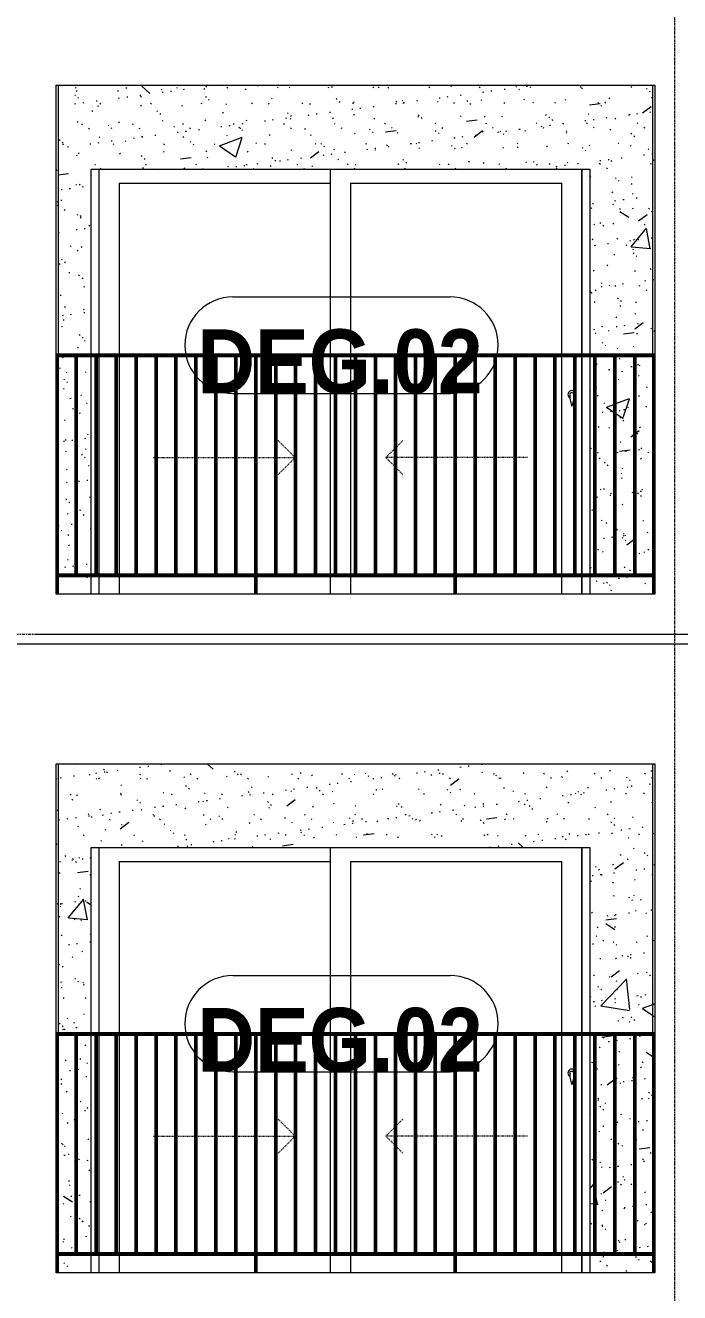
# Model space of a CAD drawing. Header units: millimetres. Extents: x 25061 to 259291, y -8723 to 35400.
# Drawn here: x 186255 to 189535, y 5700 to 12050 of the extents above; entities that cross this region are included whole.
import ezdxf

# ---------------------------------------------------------------- set-up
doc = ezdxf.new("R2010")
doc.units = ezdxf.units.MM
for name, pattern in [('Centre', [31.75, 6.35, -4.7625, 15.875, -4.7625]), ('Dash', [6.35, 3.175, -3.175]), ('Dash 1_8_', [6.35, 3.175, -3.175]), ('Grid Line', [22.225, 12.7, -3.175, 3.175, -3.175])]:
    doc.linetypes.add(name, pattern=pattern)
for name, color, linetype, lineweight in [('0-2', 50, 'Continuous', 5), ('A-AREA', 32, 'Dash 1_8_', 9), ('A-DOOR', 31, 'Continuous', 9), ('A-DOOR-FRAM', 31, 'Continuous', 9), ('A-DOOR-HDLN', 31, 'Dash', 9), ('A-DOOR-IDEN', 31, 'Continuous', 9), ('A-FLOR-LEVL-2', 51, 'Centre', 9), ('A-WALL', 113, 'Continuous', 9), ('A-WALL-PATT-2', 9, 'Continuous', 9), ('I-WALL-2', 7, 'Continuous', 9), ('S-GRID-1', 1, 'Grid Line', 9)]:
    doc.layers.add(name, color=color, linetype=linetype, lineweight=lineweight)
doc.styles.add('Arial_B_1', font='arialbd.ttf', dxfattribs={"width": 0.9, "height": 320})
pattern_1 = [(50, (-80880.3, 14125), (1165.98, -102.01), [121.92, -1341.12]), (355, (-80880.3, 14125), (-225.554, 1222.76), [97.54, -1072.9]), (100.451, (-80783.1, 14116.5), (940.43, 1120.75), [103.616, -1139.776]), (46.184, (-80880.3, 14450.1), (1734.9, -269.07), [182.88, -2011.68]), (96.636, (-80735.7, 14427.7), (1519.38, 1583.54), [155.42, -1709.66]), (351.184, (-80880.3, 14450.1), (1519.4, 1583.52), [146.3, -1609.34]), (21, (-80717.7, 14368.8), (970.33, -654.5), [121.92, -1341.12]), (326, (-80717.7, 14368.8), (395.53, 1178.8), [97.536, -1072.896]), (71.451, (-80636.9, 14314.3), (1365.87, 524.296), [103.616, -1139.776]), (37.5, (-80880.3, 14125), (19.767, 541.153), [53.645, -1006.246, 53.645, -1035.507, -1076.96]), (37.5, (-80880.3, 14125), (19.767, 541.153), [-2149.043, 53.645, -1023.315]), (7.5, (-80880.3, 14125), (427.646, 641.156), [53.645, -567.334, 53.645, -981.862, -410.464]), (7.5, (-80880.3, 14125), (427.646, 641.156), [-1656.486, 53.645, -356.82]), (327.5, (-81242.8, 14125), (867.782, -36.665), [53.645, -352.755, 53.645, -1214.323, -1682.496]), (327.5, (-81242.8, 14125), (867.782, -36.665), [-1674.37, 53.645, -1628.85]), (317.5, (-81405.4, 14125), (948.028, 162.73), [53.645, -474.675, 53.645, -788.416, -1194.816]), (317.5, (-81405.4, 14125), (948.028, 162.73), [-1370.38, 53.645, -1141.17])]
pattern_2 = [(37.5, (-80880.3, 14125), (-5.1206, 156.6122), [5.364, -118.181, 5.364, -132.812, -132.08]), (37.5, (-80880.3, 14125), (-5.1206, 156.6122), [-261.722, 5.364, -126.716]), (7.5, (-80880.3, 14125), (143.847, 229.3842), [5.364, -61.285, 5.364, -105.989, -42.672]), (7.5, (-80880.3, 14125), (143.847, 229.3842), [-178.003, 5.364, -37.308]), (327.5, (-80980.28, 14125), (253.1176, 0.4601), [5.364, -35.276, 5.364, -140.94, -191.008]), (327.5, (-80980.28, 14125), (253.1176, 0.4601), [-186.944, 5.364, -185.644]), (317.5, (-80980.28, 14125), (244.338, 71.3376), [5.364, -14.956, 5.364, -90.546, -109.728]), (317.5, (-80980.28, 14125), (244.338, 71.3376), [-116.23, 5.364, -104.364])]

# ---------------------------------------------------------------- blocks, each defined once
blk = doc.blocks.new('NCV_TKTC_TANG 2_rvt-2-TKCS_MẶT CẮT 2')
at = {"layer": 'A-WALL-PATT-2'}
h = blk.add_hatch(dxfattribs=at)
h.set_pattern_fill('FP_37', color=256, style=0, pattern_type=2)
h.set_pattern_definition(pattern_1)
h.paths.add_polyline_path([(-94842.7, 5800), (-94842.6, 5800), (-94843, 5890), (-94847.6, 5890), (-94847.6, 5800)])
h.paths.add_polyline_path([(-94847.6, 5900), (-94842.6, 5900), (-94842.6, 6990), (-94847.6, 6990), (-94847.6, 6783.1)])
h.paths.add_polyline_path([(-94846.7, 7000), (-94842.6, 7000), (-94842.6, 8350), (-94852.6, 8350), (-94852.6, 7000)])
h = blk.add_hatch(dxfattribs=at)
h.set_pattern_fill('FP_38', color=256, style=0, pattern_type=2)
h.set_pattern_definition(pattern_2)
h.paths.add_polyline_path([(-94842.7, 5800), (-94842.6, 5800), (-94843, 5890), (-94847.6, 5890), (-94847.6, 5800)])
h.paths.add_polyline_path([(-94847.6, 5900), (-94842.6, 5900), (-94842.6, 6990), (-94847.6, 6990), (-94847.6, 6783.1)])
h.paths.add_polyline_path([(-94846.7, 7000), (-94842.6, 7000), (-94842.6, 8350), (-94852.6, 8350), (-94852.6, 7000)])
h = blk.add_hatch(dxfattribs=at)
h.set_pattern_fill('FP_37', color=256, style=0, pattern_type=2)
h.set_pattern_definition(pattern_1)
h.paths.add_polyline_path([(-91862.6, 5800), (-91862.6, 5890), (-92177.6, 5890), (-92177.6, 5800), (-91873.9, 5800)])
h.paths.add_polyline_path([(-94842.6, 5800), (-94677.6, 5800), (-94677.6, 5890), (-94842.6, 5890)])
h.paths.add_polyline_path([(-94677.6, 5900), (-94677.6, 6990), (-94747.6, 6990), (-94747.6, 5900)])
h.paths.add_polyline_path([(-94757.6, 5900), (-94757.6, 6990), (-94842.6, 6990), (-94842.6, 5900), (-94824.5, 5900)])
h.paths.add_polyline_path([(-91888.2, 5900), (-91862.6, 5900), (-91862.6, 6990), (-91947.6, 6990), (-91947.6, 5900), (-91897.1, 5900)])
h.paths.add_polyline_path([(-92177.6, 5900), (-92157.6, 5900), (-92157.6, 6990), (-92177.6, 6990), (-92177.6, 6166.2)])
h.paths.add_polyline_path([(-92057.6, 5900), (-92057.6, 6990), (-92147.6, 6990), (-92147.6, 5900)])
h.paths.add_polyline_path([(-92047.6, 5900), (-91957.6, 5900), (-91957.6, 6990), (-92047.6, 6989), (-92047.6, 6166.2)])
h.paths.add_polyline_path([(-94677.6, 7000), (-94677.6, 7930), (-92177.6, 7930), (-92177.6, 7000), (-91862.6, 7000), (-91862.6, 8350), (-94842.6, 8350), (-94842.6, 7000), (-94744.9, 7000)])
h = blk.add_hatch(dxfattribs=at)
h.set_pattern_fill('FP_38', color=256, style=0, pattern_type=2)
h.set_pattern_definition(pattern_2)
h.paths.add_polyline_path([(-91862.6, 5800), (-91862.6, 5890), (-92177.6, 5890), (-92177.6, 5800), (-91873.9, 5800)])
h.paths.add_polyline_path([(-94842.6, 5800), (-94677.6, 5800), (-94677.6, 5890), (-94842.6, 5890)])
h.paths.add_polyline_path([(-94677.6, 5900), (-94677.6, 6990), (-94747.6, 6990), (-94747.6, 5900)])
h.paths.add_polyline_path([(-94757.6, 5900), (-94757.6, 6990), (-94842.6, 6990), (-94842.6, 5900), (-94824.5, 5900)])
h.paths.add_polyline_path([(-91888.2, 5900), (-91862.6, 5900), (-91862.6, 6990), (-91947.6, 6990), (-91947.6, 5900), (-91897.1, 5900)])
h.paths.add_polyline_path([(-92177.6, 5900), (-92157.6, 5900), (-92157.6, 6990), (-92177.6, 6990), (-92177.6, 6166.2)])
h.paths.add_polyline_path([(-92057.6, 5900), (-92057.6, 6990), (-92147.6, 6990), (-92147.6, 5900)])
h.paths.add_polyline_path([(-92047.6, 5900), (-91957.6, 5900), (-91957.6, 6990), (-92047.6, 6989), (-92047.6, 6166.2)])
h.paths.add_polyline_path([(-94677.6, 7000), (-94677.6, 7930), (-92177.6, 7930), (-92177.6, 7000), (-91862.6, 7000), (-91862.6, 8350), (-94842.6, 8350), (-94842.6, 7000), (-94744.9, 7000)])
h = blk.add_hatch(dxfattribs=at)
h.set_pattern_fill('FP_37', color=256, style=0, pattern_type=2)
h.set_pattern_definition(pattern_1)
h.paths.add_polyline_path([(-91862.4, 5800), (-91857.6, 5800), (-91857.6, 5890), (-91862.6, 5890), (-91862.6, 5800)])
h.paths.add_polyline_path([(-91857.6, 5900), (-91858.5, 6990), (-91862.6, 6990), (-91862.1, 5900)])
h.paths.add_polyline_path([(-91858.4, 7000), (-91852.6, 7000), (-91854, 8350), (-91862.6, 8350), (-91862.6, 7000)])
h = blk.add_hatch(dxfattribs=at)
h.set_pattern_fill('FP_38', color=256, style=0, pattern_type=2)
h.set_pattern_definition(pattern_2)
h.paths.add_polyline_path([(-91862.4, 5800), (-91857.6, 5800), (-91857.6, 5890), (-91862.6, 5890), (-91862.6, 5800)])
h.paths.add_polyline_path([(-91857.6, 5900), (-91858.5, 6990), (-91862.6, 6990), (-91862.1, 5900)])
h.paths.add_polyline_path([(-91858.4, 7000), (-91852.6, 7000), (-91854, 8350), (-91862.6, 8350), (-91862.6, 7000)])
at = {"layer": 'I-WALL-2'}
for p, q in [((-94842.6, 8350), (-94842.6, 7000)), ((-91862.6, 7000), (-91862.6, 8350)), ((-94677.6, 7000), (-94677.6, 7930)), ((-94677.6, 7930), (-92177.6, 7930)), ((-92177.6, 7930), (-92177.6, 7000)), ((-94842.6, 6990), (-94842.6, 5900)), ((-94677.6, 5900), (-94677.6, 6990)), ((-92177.6, 6990), (-92177.6, 5900)), ((-91862.6, 5900), (-91862.6, 6990)), ((-94842.6, 5890), (-94842.6, 5800)), ((-94677.6, 5800), (-94677.6, 5890)), ((-92177.6, 5890), (-92177.6, 5800)), ((-91862.6, 5800), (-91862.6, 5890))]:
    blk.add_line(p, q, dxfattribs=at)
blk = doc.blocks.new('NCV_TKTC_TANG 3 - 4_rvt-4-TKCS_MẶT CẮT 2')
at = {"layer": 'A-WALL-PATT-2'}
h = blk.add_hatch(dxfattribs=at)
h.set_pattern_fill('FP_37', color=256, style=0, pattern_type=2)
h.set_pattern_definition(pattern_1)
h.paths.add_polyline_path([(-94842.6, 9200), (-94843, 9290), (-94847.6, 9290), (-94847.6, 9200), (-94842.7, 9200)])
h.paths.add_polyline_path([(-94843.1, 9300), (-94842.6, 9300), (-94842.6, 10390), (-94847.6, 10390), (-94847.6, 9300)])
h.paths.add_polyline_path([(-94842.6, 10400), (-94842.6, 11750), (-94852.6, 11750), (-94852.6, 10400), (-94846.7, 10400)])
h = blk.add_hatch(dxfattribs=at)
h.set_pattern_fill('FP_38', color=256, style=0, pattern_type=2)
h.set_pattern_definition(pattern_2)
h.paths.add_polyline_path([(-94842.6, 9200), (-94843, 9290), (-94847.6, 9290), (-94847.6, 9200), (-94842.7, 9200)])
h.paths.add_polyline_path([(-94843.1, 9300), (-94842.6, 9300), (-94842.6, 10390), (-94847.6, 10390), (-94847.6, 9300)])
h.paths.add_polyline_path([(-94842.6, 10400), (-94842.6, 11750), (-94852.6, 11750), (-94852.6, 10400), (-94846.7, 10400)])
h = blk.add_hatch(dxfattribs=at)
h.set_pattern_fill('FP_37', color=256, style=0, pattern_type=2)
h.set_pattern_definition(pattern_1)
h.paths.add_polyline_path([(-94842.6, 9200), (-94677.6, 9200), (-94677.6, 9290), (-94842.6, 9290), (-94842.6, 9250.6)])
h.paths.add_polyline_path([(-91873.9, 9200), (-91862.6, 9200), (-91862.6, 9290), (-92177.6, 9290), (-92177.6, 9200), (-91883.3, 9200)])
h.paths.add_polyline_path([(-94827.6, 9300), (-94757.6, 9300), (-94757.6, 10390), (-94842.6, 10390), (-94842.6, 9300)])
h.paths.add_polyline_path([(-91862.6, 9300), (-91862.6, 10390), (-91947.6, 10390), (-91947.6, 9300), (-91888.2, 9300)])
h.paths.add_polyline_path([(-94677.6, 9300), (-94677.6, 10390), (-94747.6, 10390), (-94747.6, 9300)])
h.paths.add_polyline_path([(-92147.6, 9300), (-92057.6, 9300), (-92057.6, 10390), (-92147.6, 10390), (-92147.6, 9867.5)])
h.paths.add_polyline_path([(-92177.6, 9300), (-92157.6, 9300), (-92157.6, 10390), (-92177.6, 10390), (-92177.6, 9867.5)])
h.paths.add_polyline_path([(-92047.6, 9300), (-91957.6, 9300), (-91957.6, 10390), (-92047.6, 10389), (-92047.6, 9867.5)])
h.paths.add_polyline_path([(-94677.6, 10400), (-94677.6, 11330), (-92177.6, 11330), (-92177.6, 10400), (-91862.6, 10400), (-91862.6, 11750), (-94842.6, 11750), (-94842.6, 10400), (-94744.9, 10400)])
h = blk.add_hatch(dxfattribs=at)
h.set_pattern_fill('FP_38', color=256, style=0, pattern_type=2)
h.set_pattern_definition(pattern_2)
h.paths.add_polyline_path([(-94842.6, 9200), (-94677.6, 9200), (-94677.6, 9290), (-94842.6, 9290), (-94842.6, 9250.6)])
h.paths.add_polyline_path([(-91873.9, 9200), (-91862.6, 9200), (-91862.6, 9290), (-92177.6, 9290), (-92177.6, 9200), (-91883.3, 9200)])
h.paths.add_polyline_path([(-94827.6, 9300), (-94757.6, 9300), (-94757.6, 10390), (-94842.6, 10390), (-94842.6, 9300)])
h.paths.add_polyline_path([(-91862.6, 9300), (-91862.6, 10390), (-91947.6, 10390), (-91947.6, 9300), (-91888.2, 9300)])
h.paths.add_polyline_path([(-94677.6, 9300), (-94677.6, 10390), (-94747.6, 10390), (-94747.6, 9300)])
h.paths.add_polyline_path([(-92147.6, 9300), (-92057.6, 9300), (-92057.6, 10390), (-92147.6, 10390), (-92147.6, 9867.5)])
h.paths.add_polyline_path([(-92177.6, 9300), (-92157.6, 9300), (-92157.6, 10390), (-92177.6, 10390), (-92177.6, 9867.5)])
h.paths.add_polyline_path([(-92047.6, 9300), (-91957.6, 9300), (-91957.6, 10390), (-92047.6, 10389), (-92047.6, 9867.5)])
h.paths.add_polyline_path([(-94677.6, 10400), (-94677.6, 11330), (-92177.6, 11330), (-92177.6, 10400), (-91862.6, 10400), (-91862.6, 11750), (-94842.6, 11750), (-94842.6, 10400), (-94744.9, 10400)])
h = blk.add_hatch(dxfattribs=at)
h.set_pattern_fill('FP_37', color=256, style=0, pattern_type=2)
h.set_pattern_definition(pattern_1)
h.paths.add_polyline_path([(-91862.6, 9200), (-91857.6, 9200), (-91857.6, 9290), (-91862.6, 9290), (-91862.6, 9250.6)])
h.paths.add_polyline_path([(-91862.6, 9300), (-91857.6, 9300), (-91858.5, 10390), (-91862.6, 10390), (-91862.6, 9867.5)])
h.paths.add_polyline_path([(-91858.4, 10400), (-91852.6, 10400), (-91854, 11750), (-91862.6, 11750), (-91862.6, 10400)])
h = blk.add_hatch(dxfattribs=at)
h.set_pattern_fill('FP_38', color=256, style=0, pattern_type=2)
h.set_pattern_definition(pattern_2)
h.paths.add_polyline_path([(-91862.6, 9200), (-91857.6, 9200), (-91857.6, 9290), (-91862.6, 9290), (-91862.6, 9250.6)])
h.paths.add_polyline_path([(-91862.6, 9300), (-91857.6, 9300), (-91858.5, 10390), (-91862.6, 10390), (-91862.6, 9867.5)])
h.paths.add_polyline_path([(-91858.4, 10400), (-91852.6, 10400), (-91854, 11750), (-91862.6, 11750), (-91862.6, 10400)])
at = {"layer": 'I-WALL-2'}
for p, q in [((-94842.6, 11750), (-94842.6, 10400)), ((-91862.6, 10400), (-91862.6, 11750)), ((-94677.6, 10400), (-94677.6, 11330)), ((-94677.6, 11330), (-92177.6, 11330)), ((-92177.6, 11330), (-92177.6, 10400)), ((-94842.6, 10390), (-94842.6, 9300)), ((-94677.6, 9300), (-94677.6, 10390)), ((-92177.6, 10390), (-92177.6, 9300)), ((-91862.6, 9300), (-91862.6, 10390)), ((-94842.6, 9290), (-94842.6, 9200)), ((-94677.6, 9200), (-94677.6, 9290)), ((-92177.6, 9290), (-92177.6, 9200)), ((-91862.6, 9200), (-91862.6, 9290))]:
    blk.add_line(p, q, dxfattribs=at)
blk = doc.blocks.new('DEG_02-DEG_03 - DEG_02-2500x2400mm-CỬA ĐI 02 CÁNH TRƯỢT-625766-TKCS_MẶT CẮT 2')
at = {"layer": 'A-DOOR'}
for p, q in [((-93477.6, 10400), (-93477.6, 11330)), ((-92217.6, 11330), (-92217.6, 10400)), ((-94537.6, 11260), (-94537.6, 10400)), ((-94537.6, 11260), (-93477.6, 11260)), ((-93377.6, 11260), (-93377.6, 10400)), ((-93377.6, 11260), (-92317.6, 11260)), ((-92317.6, 10400), (-92317.6, 11260)), ((-94537.6, 10390), (-94537.6, 9300)), ((-93477.6, 9300), (-93477.6, 10390)), ((-93377.6, 10390), (-93377.6, 9300)), ((-92317.6, 9300), (-92317.6, 10390)), ((-92217.6, 10390), (-92217.6, 9300)), ((-94537.6, 9290), (-94537.6, 9200)), ((-93477.6, 9200), (-93477.6, 9290)), ((-93377.6, 9290), (-93377.6, 9200)), ((-92317.6, 9200), (-92317.6, 9290)), ((-92217.6, 9290), (-92217.6, 9200))]:
    blk.add_line(p, q, dxfattribs=at)
at = {"layer": 'A-DOOR', "flags": 128}
blk.add_lwpolyline([(-92266.1, 10208.7), (-92266.1, 10208.7), (-92266.1, 10208.7), (-92266.1, 10208.7), (-92266.1, 10208.7), (-92266.1, 10208.7), (-92266.1, 10208.7), (-92266.2, 10208.7), (-92266.2, 10208.7), (-92266.2, 10208.7), (-92266.2, 10208.7), (-92266.3, 10208.7), (-92266.3, 10208.7), (-92266.3, 10208.7), (-92266.4, 10208.7), (-92266.4, 10208.7), (-92266.4, 10208.7), (-92266.5, 10208.7), (-92266.5, 10208.7), (-92266.6, 10208.7), (-92266.6, 10208.7), (-92266.7, 10208.7), (-92266.7, 10208.7), (-92266.8, 10208.7), (-92266.8, 10208.7), (-92266.9, 10208.7), (-92266.9, 10208.7), (-92267, 10208.7), (-92267, 10208.7), (-92267.1, 10208.7), (-92267.1, 10208.7), (-92267.2, 10208.7), (-92267.3, 10208.7), (-92267.3, 10208.7), (-92267.4, 10208.7), (-92267.4, 10208.7), (-92267.5, 10208.7), (-92267.5, 10208.7), (-92267.6, 10208.7), (-92267.7, 10208.7), (-92267.7, 10208.7), (-92267.8, 10208.7), (-92267.8, 10208.7), (-92267.9, 10208.7), (-92268, 10208.7), (-92268, 10208.7), (-92268.1, 10208.7), (-92268.1, 10208.7), (-92268.2, 10208.7), (-92268.2, 10208.7), (-92268.3, 10208.7), (-92268.3, 10208.7), (-92268.4, 10208.7), (-92268.4, 10208.7), (-92268.5, 10208.7), (-92268.5, 10208.7), (-92268.6, 10208.7), (-92268.6, 10208.7), (-92268.7, 10208.7), (-92268.7, 10208.7), (-92268.7, 10208.7), (-92268.8, 10208.7), (-92268.8, 10208.7), (-92268.8, 10208.7), (-92268.9, 10208.7), (-92268.9, 10208.7), (-92268.9, 10208.7), (-92269, 10208.7), (-92269, 10208.7), (-92269, 10208.7), (-92269, 10208.7), (-92269, 10208.7), (-92269, 10208.7), (-92269, 10208.7), (-92269.1, 10208.7), (-92269.1, 10208.7)], dxfattribs=at)
at = {"layer": 'A-DOOR'}
for centre, radius, start, end in [((-92267.6, 10200), 20, 60, 180), ((-92267.6, 10200), 20, 180, 240), ((-92269.1, 10199.2), 9.45, 90, 180), ((-92113.8, 10199.2), 164.8, 180, 199.13397), ((-92266.1, 10199.2), 9.45, 30, 90), ((-92421.4, 10199.2), 164.8, 340.86603, 356.02944), ((-92267.2, 10146), 2.34, 199.13397, 261.03098), ((-92267.9, 10146), 2.34, 278.96902, 340.86603)]:
    blk.add_arc(centre, radius, start, end, dxfattribs=at)
at = {"layer": 'A-DOOR-FRAM'}
for p, q in [((-94637.6, 10400), (-94637.6, 11330)), ((-92217.6, 10400), (-92217.6, 11330)), ((-94637.6, 9300), (-94637.6, 10390)), ((-92217.6, 9300), (-92217.6, 10390)), ((-94637.6, 9200), (-94637.6, 9290)), ((-92217.6, 9200), (-92217.6, 9290))]:
    blk.add_line(p, q, dxfattribs=at)
at = {"layer": 'A-DOOR-HDLN'}
for p, q in [((-93657.6, 9887), (-93739.7, 9969.1)), ((-93200.3, 9884.2), (-93157.6, 9927)), ((-93147.6, 9937), (-93115.5, 9969.1)), ((-94364.8, 9884.2), (-94357.6, 9884.2)), ((-94347.6, 9884.2), (-94257.6, 9884.2)), ((-94247.6, 9884.2), (-94157.6, 9884.2)), ((-94147.6, 9884.2), (-94057.6, 9884.2)), ((-94047.6, 9884.2), (-93957.6, 9884.2)), ((-93947.6, 9884.2), (-93857.6, 9884.2)), ((-93847.6, 9884.2), (-93757.6, 9884.2)), ((-93747.6, 9884.2), (-93657.6, 9884.2)), ((-93657.6, 9881.5), (-93739.7, 9799.4)), ((-93200.3, 9884.2), (-93157.6, 9841.5)), ((-93157.6, 9884.2), (-93200.3, 9884.2)), ((-93057.6, 9884.2), (-93147.6, 9884.2)), ((-92957.6, 9884.2), (-93047.6, 9884.2)), ((-92857.6, 9884.2), (-92947.6, 9884.2)), ((-92757.6, 9884.2), (-92847.6, 9884.2)), ((-92657.6, 9884.2), (-92747.6, 9884.2)), ((-92557.6, 9884.2), (-92647.6, 9884.2)), ((-92490.3, 9884.2), (-92547.6, 9884.2)), ((-93147.6, 9831.5), (-93115.5, 9799.4))]:
    blk.add_line(p, q, dxfattribs=at)
blk = doc.blocks.new('Railing - 10mm-1251313-TKCS_MẶT CẮT 2')
at = {"layer": ''}
for p, q in [((-60830.064287, 5900), (-60830.064287, 6990)), ((-60820.064287, 6990), (-60820.064287, 5900))]:
    blk.add_line(p, q, dxfattribs=at)
blk = doc.blocks.new('Railing - 50 x 10mm-1251315-TKCS_MẶT CẮT 2')
at = {"layer": ''}
for p, q in [((-59897.564287, 6990), (-59907.564287, 6990)), ((-59907.564287, 5800), (-59907.564287, 6990)), ((-59897.564287, 6990), (-59897.564287, 5800))]:
    blk.add_line(p, q, dxfattribs=at)
blk = doc.blocks.new('Railing - 50 x 10mm-V187-TKCS_MẶT CẮT 2')
at = {"layer": ''}
for q in [(-88657.564287, 5800), (-88652.635618, 6990)]:
    blk.add_line((-88657.564287, 6990), q, dxfattribs=at)
blk = doc.blocks.new('Railing - 50 x 10mm-V186-TKCS_MẶT CẮT 2')
at = {"layer": ''}
for p in [(-57852.564287, 6990), (-57857.564287, 5800)]:
    blk.add_line(p, (-57857.564287, 6990), dxfattribs=at)
blk = doc.blocks.new('Railing - Railing-1260575-TKCS_MẶT CẮT 2')
at = {"layer": ''}
for p, q in [((-94852.6, 5900), (-91852.6, 5900)), ((-94852.6, 5890), (-91852.6, 5890))]:
    blk.add_line(p, q, dxfattribs=at)
at = {"extrusion": (0, 0, -1), "zscale": -1}
for name, p in [('Railing - 50 x 10mm-V186-TKCS_MẶT CẮT 2', (152705.1, 0)), ('Railing - 10mm-1251313-TKCS_MẶT CẮT 2', (155577.6, 0)), ('Railing - 10mm-1251313-TKCS_MẶT CẮT 2', (155477.6, 0)), ('Railing - 10mm-1251313-TKCS_MẶT CẮT 2', (155377.6, 0)), ('Railing - 10mm-1251313-TKCS_MẶT CẮT 2', (155277.6, 0)), ('Railing - 10mm-1251313-TKCS_MẶT CẮT 2', (155177.6, 0)), ('Railing - 10mm-1251313-TKCS_MẶT CẮT 2', (155077.6, 0)), ('Railing - 10mm-1251313-TKCS_MẶT CẮT 2', (154977.6, 0)), ('Railing - 10mm-1251313-TKCS_MẶT CẮT 2', (154877.6, 0)), ('Railing - 10mm-1251313-TKCS_MẶT CẮT 2', (154777.6, 0)), ('Railing - 50 x 10mm-1251315-TKCS_MẶT CẮT 2', (153755.1, 0)), ('Railing - 10mm-1251313-TKCS_MẶT CẮT 2', (154577.6, 0)), ('Railing - 10mm-1251313-TKCS_MẶT CẮT 2', (154477.6, 0)), ('Railing - 10mm-1251313-TKCS_MẶT CẮT 2', (154377.6, 0)), ('Railing - 10mm-1251313-TKCS_MẶT CẮT 2', (154277.6, 0)), ('Railing - 10mm-1251313-TKCS_MẶT CẮT 2', (154177.6, 0)), ('Railing - 10mm-1251313-TKCS_MẶT CẮT 2', (154077.6, 0)), ('Railing - 10mm-1251313-TKCS_MẶT CẮT 2', (153977.6, 0)), ('Railing - 10mm-1251313-TKCS_MẶT CẮT 2', (153877.6, 0)), ('Railing - 10mm-1251313-TKCS_MẶT CẮT 2', (153777.6, 0)), ('Railing - 50 x 10mm-1251315-TKCS_MẶT CẮT 2', (152755.1, 0)), ('Railing - 10mm-1251313-TKCS_MẶT CẮT 2', (153577.6, 0)), ('Railing - 10mm-1251313-TKCS_MẶT CẮT 2', (153477.6, 0)), ('Railing - 10mm-1251313-TKCS_MẶT CẮT 2', (153377.6, 0)), ('Railing - 10mm-1251313-TKCS_MẶT CẮT 2', (153277.6, 0)), ('Railing - 10mm-1251313-TKCS_MẶT CẮT 2', (153177.6, 0)), ('Railing - 10mm-1251313-TKCS_MẶT CẮT 2', (153077.6, 0)), ('Railing - 10mm-1251313-TKCS_MẶT CẮT 2', (152977.6, 0)), ('Railing - 10mm-1251313-TKCS_MẶT CẮT 2', (152877.6, 0)), ('Railing - 10mm-1251313-TKCS_MẶT CẮT 2', (152777.6, 0))]:
    blk.add_blockref(name, p, dxfattribs=at)
blk.add_blockref('Railing - 50 x 10mm-V187-TKCS_MẶT CẮT 2', (-3200, 0))
blk = doc.blocks.new('Top Rail Type - Top Rail_Internal_-1260579-TKCS_MẶT CẮT 2')
at = {"layer": ''}
for p, q in [((-91852.635618, 7000), (-94852.564287, 7000)), ((-91852.635618, 6990), (-94852.564287, 6990))]:
    blk.add_line(p, q, dxfattribs=at)
blk = doc.blocks.new('Railing - Railing-1558322-TKCS_MẶT CẮT 2')
at = {"layer": ''}
for p, q in [((-94852.6, 9300), (-91852.6, 9300)), ((-94852.6, 9290), (-91852.6, 9290))]:
    blk.add_line(p, q, dxfattribs=at)
at = {"extrusion": (0, 0, -1), "zscale": -1}
for name, p in [('Railing - 50 x 10mm-V186-TKCS_MẶT CẮT 2', (152705.1, 3400)), ('Railing - 10mm-1251313-TKCS_MẶT CẮT 2', (155577.6, 3400)), ('Railing - 10mm-1251313-TKCS_MẶT CẮT 2', (155477.6, 3400)), ('Railing - 10mm-1251313-TKCS_MẶT CẮT 2', (155377.6, 3400)), ('Railing - 10mm-1251313-TKCS_MẶT CẮT 2', (155277.6, 3400)), ('Railing - 10mm-1251313-TKCS_MẶT CẮT 2', (155177.6, 3400)), ('Railing - 10mm-1251313-TKCS_MẶT CẮT 2', (155077.6, 3400)), ('Railing - 10mm-1251313-TKCS_MẶT CẮT 2', (154977.6, 3400)), ('Railing - 10mm-1251313-TKCS_MẶT CẮT 2', (154877.6, 3400)), ('Railing - 10mm-1251313-TKCS_MẶT CẮT 2', (154777.6, 3400)), ('Railing - 50 x 10mm-1251315-TKCS_MẶT CẮT 2', (153755.1, 3400)), ('Railing - 10mm-1251313-TKCS_MẶT CẮT 2', (154577.6, 3400)), ('Railing - 10mm-1251313-TKCS_MẶT CẮT 2', (154477.6, 3400)), ('Railing - 10mm-1251313-TKCS_MẶT CẮT 2', (154377.6, 3400)), ('Railing - 10mm-1251313-TKCS_MẶT CẮT 2', (154277.6, 3400)), ('Railing - 10mm-1251313-TKCS_MẶT CẮT 2', (154177.6, 3400)), ('Railing - 10mm-1251313-TKCS_MẶT CẮT 2', (154077.6, 3400)), ('Railing - 10mm-1251313-TKCS_MẶT CẮT 2', (153977.6, 3400)), ('Railing - 10mm-1251313-TKCS_MẶT CẮT 2', (153877.6, 3400)), ('Railing - 10mm-1251313-TKCS_MẶT CẮT 2', (153777.6, 3400)), ('Railing - 50 x 10mm-1251315-TKCS_MẶT CẮT 2', (152755.1, 3400)), ('Railing - 10mm-1251313-TKCS_MẶT CẮT 2', (153577.6, 3400)), ('Railing - 10mm-1251313-TKCS_MẶT CẮT 2', (153477.6, 3400)), ('Railing - 10mm-1251313-TKCS_MẶT CẮT 2', (153377.6, 3400)), ('Railing - 10mm-1251313-TKCS_MẶT CẮT 2', (153277.6, 3400)), ('Railing - 10mm-1251313-TKCS_MẶT CẮT 2', (153177.6, 3400)), ('Railing - 10mm-1251313-TKCS_MẶT CẮT 2', (153077.6, 3400)), ('Railing - 10mm-1251313-TKCS_MẶT CẮT 2', (152977.6, 3400)), ('Railing - 10mm-1251313-TKCS_MẶT CẮT 2', (152877.6, 3400)), ('Railing - 10mm-1251313-TKCS_MẶT CẮT 2', (152777.6, 3400))]:
    blk.add_blockref(name, p, dxfattribs=at)
blk.add_blockref('Railing - 50 x 10mm-V187-TKCS_MẶT CẮT 2', (-3200, 3400))
blk = doc.blocks.new('Top Rail Type - Top Rail_Internal_-1558323-TKCS_MẶT CẮT 2')
at = {"layer": ''}
for p, q in [((-91852.635618, 10400), (-94852.564287, 10400)), ((-91852.635618, 10390), (-94852.564287, 10390))]:
    blk.add_line(p, q, dxfattribs=at)
blk = doc.blocks.new('STN_Door Tag - STN_Door Tag-1788670-TKCS_MẶT CẮT 2')
at = {"layer": 'A-DOOR-IDEN'}
for p, q in [((-93966.7, 3889.1), (-92878.6, 3889.1)), ((-93966.7, 3406.1), (-92878.6, 3406.1))]:
    blk.add_line(p, q, dxfattribs=at)
for centre, start, end in [((-93966.7, 3647.6), 90, 270), ((-92878.6, 3647.6), 270, 90)]:
    blk.add_arc(centre, 241.5, start, end, dxfattribs=at)

msp = doc.modelspace()

# ---------------------------------------------------------------- linework, layer by layer
at = {"layer": 'A-AREA'}
for p, q in [((186310.2, 9000), (189510.2, 9000)), ((189510.2, 9000), (192710.2, 9000))]:
    msp.add_line(p, q, dxfattribs=at)
at = {"layer": 'A-FLOR-LEVL-2'}
msp.add_line((147110.2, 9000), (255566.7, 9000), dxfattribs=at)
at = {"layer": 'A-WALL'}
for p, q in [((186410.2, 9200), (186410.2, 11750)), ((186410.2, 11750), (189410.1, 11750)), ((189410.1, 11750), (189410.1, 9200)), ((189410.1, 9200), (186410.2, 9200)), ((196410.2, 8950), (182610.2, 8950)), ((186410.2, 5800), (186410.2, 8350)), ((186410.2, 8350), (189410.1, 8350)), ((189410.1, 8350), (189410.1, 5800)), ((189410.1, 5800), (186410.2, 5800))]:
    msp.add_line(p, q, dxfattribs=at)
at = {"layer": 'S-GRID-1'}
msp.add_line((189510.2, -3283.1), (189510.2, 30285.9), dxfattribs=at)

# ---------------------------------------------------------------- block references
at = {"layer": ''}
for name in ['Top Rail Type - Top Rail_Internal_-1558323-TKCS_MẶT CẮT 2', 'Railing - Railing-1558322-TKCS_MẶT CẮT 2', 'Top Rail Type - Top Rail_Internal_-1260579-TKCS_MẶT CẮT 2', 'Railing - Railing-1260575-TKCS_MẶT CẮT 2']:
    msp.add_blockref(name, (281262.8, 0), dxfattribs=at)
at = {"layer": '0-2'}
for name in ['NCV_TKTC_TANG 3 - 4_rvt-4-TKCS_MẶT CẮT 2', 'NCV_TKTC_TANG 2_rvt-2-TKCS_MẶT CẮT 2']:
    msp.add_blockref(name, (281262.8, 0), dxfattribs=at)
at = {"layer": 'A-DOOR'}
for p in [(281262.8, 0), (281262.8, -3400)]:
    msp.add_blockref('DEG_02-DEG_03 - DEG_02-2500x2400mm-CỬA ĐI 02 CÁNH TRƯỢT-625766-TKCS_MẶT CẮT 2', p, dxfattribs=at)
at = {"layer": 'A-DOOR-IDEN'}
for p in [(281262.8, 6800), (281262.8, 3400)]:
    msp.add_blockref('STN_Door Tag - STN_Door Tag-1788670-TKCS_MẶT CẮT 2', p, dxfattribs=at)

# ---------------------------------------------------------------- texts
at = {"layer": 'A-DOOR-IDEN', "char_height": 320, "width": 1467.36, "attachment_point": 5, "line_spacing_factor": 0.936439, "style": 'Arial_B_1'}
for insert in [(187832, 10364.6), (187832, 6964.6)]:
    msp.add_mtext('\\pt7.2,14.4,21.6,28.8,36,43.2,50.4,57.6,64.8,72,79.2,86.4,93.6,100.8,108,115.2,122.4,129.6,136.8,144,151.2,158.4,165.6,172.8,180,187.2,194.4,201.6,208.8,216,223.2,230.4;DEG.02', dxfattribs=dict(at, insert=insert))

doc.saveas('drawing.dxf')
